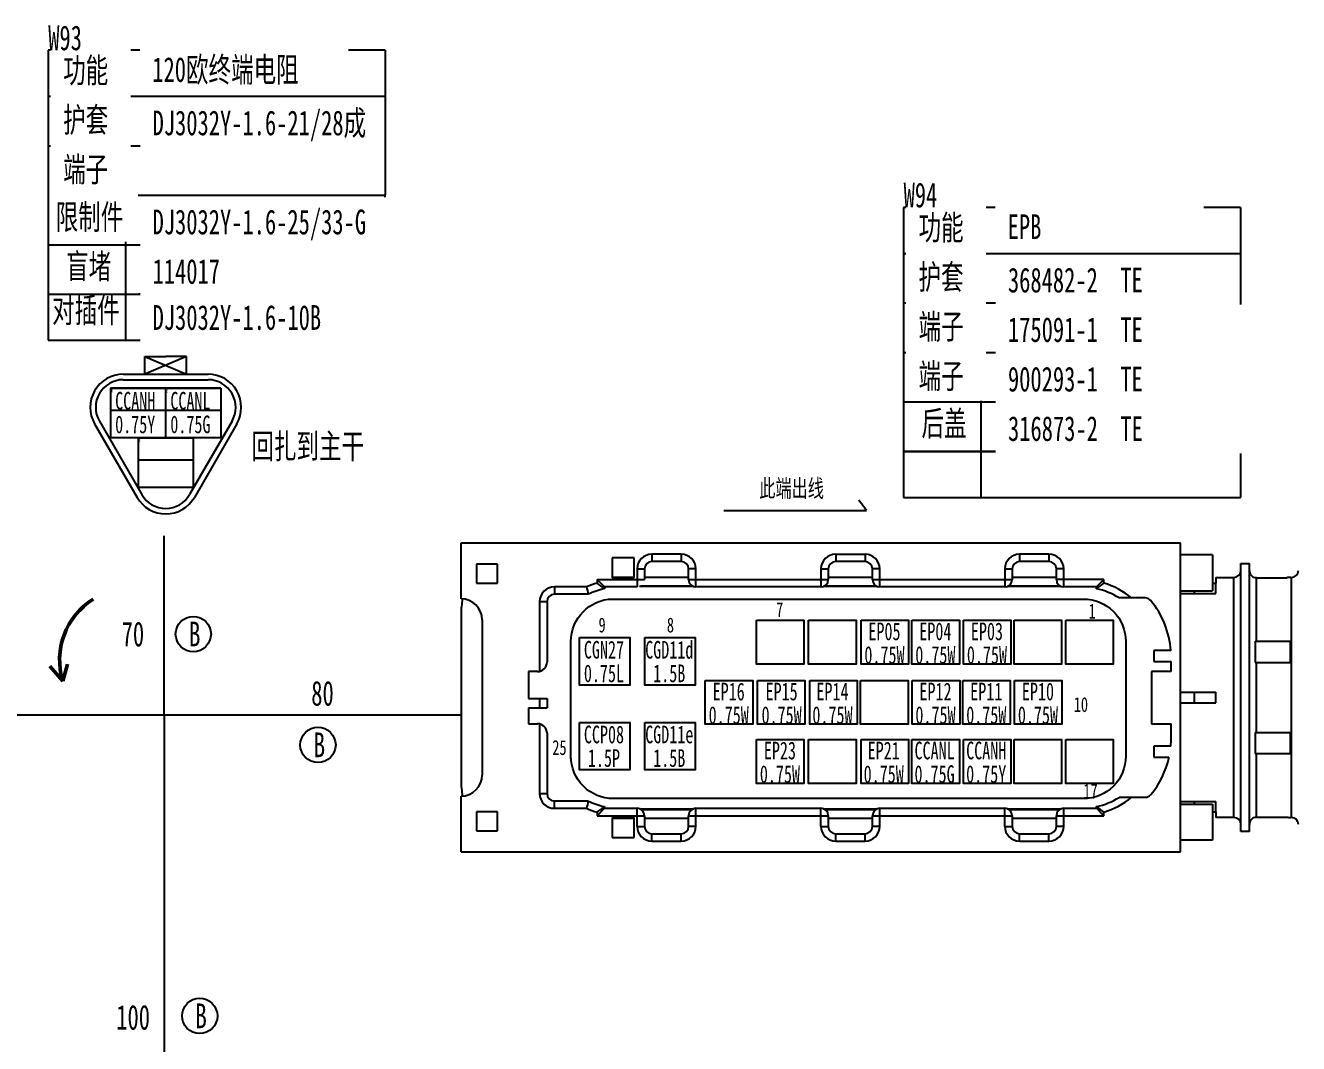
# Model space of a CAD drawing. Header units: millimetres. Extents: x 3853 to 7217, y 3585 to 4426.
# Drawn here: x 6433.2 to 6613.1, y 3763.1 to 3907 of the extents above; entities that cross this region are included whole.
import ezdxf

# ---------------------------------------------------------------- set-up
doc = ezdxf.new("R2010")
doc.units = ezdxf.units.MM
doc.layers.get('0').update_dxf_attribs({"lineweight": 25})
for name, color, linetype, lineweight in [('1轮廓实线层', 7, 'Continuous', 50), ('5剖面线层', 1, 'Continuous', 25), ('6文字层', 3, 'Continuous', 25), ('_0', 7, 'Continuous', 25)]:
    doc.layers.add(name, color=color, linetype=linetype, lineweight=lineweight)
doc.layers.add('DTM_AXIS', color=7, linetype='Continuous')
doc.layers.add('底盘线束', color=7, linetype='Continuous')
doc.styles.add('PC_TEXTSTYLE', font='ISOCP.SHX', dxfattribs={"width": 0.707, "bigfont": 'GBCBIG.SHX'})
doc.styles.get("Standard").update_dxf_attribs({"font": ''})
doc.styles.add('仿宋体GB2312', font='', dxfattribs={"width": 0.67})
doc.styles.add('标准', font='', dxfattribs={"width": 0.667})
doc.styles.get('Standard').set_extended_font_data('SimSun')
doc.styles.get('仿宋体GB2312').set_extended_font_data('SimSun')
doc.styles.get('标准').set_extended_font_data('SimSun')

msp = doc.modelspace()

# ---------------------------------------------------------------- linework, layer by layer
for p, q in [((6455.97, 3860.2), (6450.06, 3857.68)), ((6450.06, 3860.2), (6455.97, 3857.68)), ((6450.06, 3860.2), (6453.02, 3860.2)), ((6450.06, 3857.68), (6450.06, 3860.2)), ((6455.97, 3860.2), (6453.02, 3860.2)), ((6455.97, 3857.68), (6455.97, 3860.2)), ((6447.02, 3857.68), (6459.01, 3857.68)), ((6447.02, 3856.9), (6459.01, 3856.9)), ((6450.06, 3857.68), (6455.97, 3857.68)), ((6453, 3855.73), (6445.2, 3855.73)), ((6445.2, 3855.73), (6445.2, 3848.71)), ((6445.2, 3855.73), (6453, 3855.73)), ((6460.8, 3855.73), (6453, 3855.73)), ((6453, 3855.73), (6453, 3848.71)), ((6453, 3855.73), (6460.8, 3855.73)), ((6453, 3855.73), (6453, 3848.71)), ((6460.8, 3855.73), (6460.8, 3848.71)), ((6445.2, 3852.61), (6453, 3852.61)), ((6453, 3852.61), (6460.8, 3852.61)), ((6443.65, 3851.05), (6449.64, 3840.67)), ((6462.39, 3851.05), (6456.39, 3840.67)), ((6442.97, 3850.66), (6448.96, 3840.28)), ((6463.06, 3850.66), (6457.07, 3840.28)), ((6453, 3848.71), (6445.2, 3848.71)), ((6456.9, 3848.71), (6449.1, 3848.71)), ((6449.1, 3848.71), (6449.1, 3841.69)), ((6449.1, 3848.71), (6456.9, 3848.71)), ((6460.8, 3848.71), (6453, 3848.71)), ((6456.9, 3848.71), (6456.9, 3841.69)), ((6449.1, 3845.59), (6456.9, 3845.59)), ((6456.9, 3841.69), (6449.1, 3841.69))]:
    msp.add_line(p, q)
at = {"color": 0, "linetype": 'Continuous'}
for p, q in [((6494.76, 3825.94), (6494.76, 3833.83)), ((6494.76, 3833.83), (6596.46, 3833.83)), ((6596.46, 3790.17), (6596.46, 3833.83)), ((6516.11, 3831.72), (6516.11, 3828.92)), ((6519.23, 3831.72), (6516.11, 3831.72)), ((6519.23, 3828.92), (6519.23, 3831.72)), ((6521.73, 3832.24), (6521.73, 3831.2)), ((6525.88, 3832.24), (6521.73, 3832.24)), ((6525.88, 3831.2), (6521.73, 3831.2)), ((6525.88, 3832.24), (6525.88, 3831.2)), ((6547.71, 3832.24), (6547.71, 3831.2)), ((6551.87, 3831.2), (6547.71, 3831.2)), ((6551.87, 3832.24), (6551.87, 3831.2)), ((6573.7, 3832.24), (6573.7, 3831.2)), ((6577.86, 3832.24), (6573.7, 3832.24)), ((6577.86, 3831.2), (6573.7, 3831.2)), ((6577.86, 3832.24), (6577.86, 3831.2)), ((6600.98, 3832.14), (6596.46, 3832.14)), ((6600.98, 3832.14), (6600.98, 3827.08)), ((6496.94, 3830.85), (6496.94, 3828.17)), ((6499.92, 3830.85), (6496.94, 3830.85)), ((6499.92, 3828.17), (6499.92, 3830.85)), ((6519.65, 3830.16), (6519.65, 3827.62)), ((6519.65, 3830.16), (6520.69, 3830.16)), ((6520.69, 3830.16), (6520.69, 3828.66)), ((6526.92, 3828.66), (6526.92, 3830.16)), ((6527.96, 3830.16), (6526.92, 3830.16)), ((6527.96, 3827.62), (6527.96, 3830.16)), ((6545.63, 3830.16), (6545.63, 3827.62)), ((6545.63, 3830.16), (6546.67, 3830.16)), ((6546.67, 3830.16), (6546.67, 3828.66)), ((6552.91, 3828.66), (6552.91, 3830.16)), ((6553.95, 3830.16), (6552.91, 3830.16)), ((6553.95, 3827.62), (6553.95, 3830.16)), ((6571.62, 3830.16), (6571.62, 3827.62)), ((6571.62, 3830.16), (6572.66, 3830.16)), ((6572.66, 3830.16), (6572.66, 3828.66)), ((6579.94, 3830.16), (6578.9, 3830.16)), ((6578.9, 3828.66), (6578.9, 3830.16)), ((6579.94, 3827.62), (6579.94, 3830.16)), ((6496.94, 3828.17), (6499.92, 3828.17)), ((6507.95, 3827.62), (6507.95, 3826.58)), ((6512.51, 3827.62), (6507.95, 3827.62)), ((6513.98, 3828.66), (6513.98, 3828.17)), ((6513.98, 3828.66), (6515.02, 3827.62)), ((6513.98, 3828.66), (6520.69, 3828.66)), ((6515.02, 3827.62), (6515.02, 3827.36)), ((6519.65, 3827.62), (6515.02, 3827.62)), ((6516.11, 3829.02), (6519.23, 3829.02)), ((6516.11, 3828.92), (6519.23, 3828.92)), ((6527.64, 3827.67), (6519.97, 3827.67)), ((6520.19, 3827.77), (6527.42, 3827.77)), ((6520.69, 3829.02), (6526.92, 3829.02)), ((6526.92, 3828.66), (6546.67, 3828.66)), ((6545.63, 3827.62), (6527.96, 3827.62)), ((6553.63, 3827.67), (6545.96, 3827.67)), ((6546.18, 3827.77), (6553.4, 3827.77)), ((6546.67, 3829.02), (6552.91, 3829.02)), ((6552.91, 3828.66), (6572.66, 3828.66)), ((6571.62, 3827.62), (6553.95, 3827.62)), ((6579.61, 3827.67), (6571.95, 3827.67)), ((6572.17, 3827.77), (6579.39, 3827.77)), ((6572.66, 3829.02), (6578.9, 3829.02)), ((6585.6, 3828.66), (6578.9, 3828.66)), ((6584.56, 3827.62), (6579.94, 3827.62)), ((6585.6, 3828.66), (6584.56, 3827.62)), ((6584.56, 3827.36), (6584.56, 3827.62)), ((6585.6, 3828.17), (6585.6, 3828.66)), ((6600.98, 3828.17), (6601.42, 3828.17)), ((6601.42, 3826.68), (6601.42, 3828.17)), ((6607.18, 3828.9), (6611.5, 3828.9)), ((6607.18, 3819.94), (6607.18, 3828.9)), ((6612.04, 3828.96), (6612.14, 3828.96)), ((6505.87, 3825.54), (6505.87, 3815.7)), ((6505.87, 3825.54), (6506.91, 3825.54)), ((6506.91, 3825.54), (6506.91, 3817.01)), ((6512.74, 3826.58), (6507.95, 3826.58)), ((6591.45, 3826.06), (6587.78, 3826.06)), ((6596.46, 3827.08), (6600.98, 3827.08)), ((6596.46, 3826.68), (6601.42, 3826.68)), ((6598.45, 3826.68), (6598.45, 3827.08)), ((6494.76, 3823.81), (6494.76, 3800.19)), ((6497.73, 3822.96), (6497.73, 3801.03)), ((6595.08, 3818.62), (6592.67, 3818.62)), ((6592.67, 3818.62), (6592.67, 3817.07)), ((6606.98, 3819.94), (6611.94, 3819.94)), ((6606.98, 3819.94), (6606.98, 3816.96)), ((6611.94, 3819.94), (6611.94, 3816.96)), ((6592.67, 3817.07), (6595.11, 3817.07)), ((6595.11, 3815.66), (6595.11, 3817.07)), ((6606.98, 3816.96), (6611.94, 3816.96)), ((6607.18, 3807.04), (6607.18, 3816.96)), ((6504.31, 3815.66), (6504.31, 3811.87)), ((6505.56, 3815.66), (6504.31, 3815.66)), ((6595.11, 3815.66), (6592.36, 3815.66)), ((6592.36, 3815.66), (6592.36, 3808.28)), ((6504.31, 3811.87), (6506.91, 3811.87)), ((6505.87, 3811.87), (6505.87, 3810.52)), ((6506.91, 3811.87), (6506.91, 3810.52)), ((6596.46, 3812.74), (6601.42, 3812.74)), ((6596.46, 3811.25), (6601.42, 3811.25)), ((6598.45, 3811.25), (6598.45, 3812.74)), ((6601.42, 3811.25), (6601.42, 3812.74)), ((6504.31, 3810.52), (6504.31, 3808.28)), ((6504.31, 3810.52), (6506.91, 3810.52)), ((6504.31, 3808.28), (6505.56, 3808.28)), ((6505.87, 3808.25), (6505.87, 3798.41)), ((6592.36, 3808.28), (6595.11, 3808.28)), ((6595.11, 3806.25), (6595.11, 3808.28)), ((6506.91, 3806.93), (6506.91, 3798.41)), ((6606.98, 3807.04), (6611.94, 3807.04)), ((6606.98, 3807.04), (6606.98, 3804.06)), ((6611.94, 3807.04), (6611.94, 3804.06)), ((6595.06, 3805.11), (6592.67, 3805.11)), ((6592.67, 3805.11), (6592.67, 3803.55)), ((6606.98, 3804.06), (6611.94, 3804.06)), ((6607.18, 3795.1), (6607.18, 3804.06)), ((6592.67, 3803.55), (6594.82, 3803.55)), ((6494.76, 3790.17), (6494.76, 3798.06)), ((6505.87, 3798.41), (6506.91, 3798.41)), ((6507.95, 3796.33), (6507.95, 3797.37)), ((6507.95, 3797.37), (6512.74, 3797.37)), ((6587.78, 3797.89), (6591.45, 3797.89)), ((6596.46, 3797.31), (6601.42, 3797.31)), ((6596.46, 3796.92), (6600.98, 3796.92)), ((6598.45, 3796.92), (6598.45, 3797.31)), ((6600.98, 3796.92), (6600.98, 3791.85)), ((6601.42, 3795.82), (6601.42, 3797.31)), ((6496.94, 3795.82), (6496.94, 3793.14)), ((6499.92, 3795.82), (6496.94, 3795.82)), ((6499.92, 3793.14), (6499.92, 3795.82)), ((6507.95, 3796.33), (6512.51, 3796.33)), ((6513.98, 3795.29), (6515.02, 3796.33)), ((6513.98, 3795.78), (6513.98, 3795.29)), ((6513.98, 3795.29), (6520.69, 3795.29)), ((6515.02, 3796.59), (6515.02, 3796.33)), ((6515.02, 3796.33), (6519.65, 3796.33)), ((6516.11, 3795.03), (6516.11, 3792.22)), ((6519.23, 3795.03), (6516.11, 3795.03)), ((6519.23, 3792.22), (6519.23, 3795.03)), ((6519.65, 3793.78), (6519.65, 3796.33)), ((6519.97, 3796.28), (6527.64, 3796.28)), ((6520.19, 3796.17), (6527.42, 3796.17)), ((6520.69, 3795.29), (6520.69, 3793.78)), ((6526.92, 3793.78), (6526.92, 3795.29)), ((6526.92, 3795.29), (6546.67, 3795.29)), ((6527.96, 3793.78), (6527.96, 3796.33)), ((6527.96, 3796.33), (6545.63, 3796.33)), ((6545.63, 3793.78), (6545.63, 3796.33)), ((6545.96, 3796.28), (6553.63, 3796.28)), ((6546.18, 3796.17), (6553.4, 3796.17)), ((6546.67, 3795.29), (6546.67, 3793.78)), ((6552.91, 3795.29), (6572.66, 3795.29)), ((6552.91, 3793.78), (6552.91, 3795.29)), ((6553.95, 3796.33), (6571.62, 3796.33)), ((6553.95, 3793.78), (6553.95, 3796.33)), ((6571.62, 3793.78), (6571.62, 3796.33)), ((6571.95, 3796.28), (6579.61, 3796.28)), ((6572.17, 3796.17), (6579.39, 3796.17)), ((6572.66, 3795.29), (6572.66, 3793.78)), ((6578.9, 3795.29), (6585.6, 3795.29)), ((6578.9, 3793.78), (6578.9, 3795.29)), ((6579.94, 3796.33), (6584.56, 3796.33)), ((6579.94, 3793.78), (6579.94, 3796.33)), ((6584.56, 3796.33), (6584.56, 3796.59)), ((6585.6, 3795.29), (6584.56, 3796.33)), ((6585.6, 3795.29), (6585.6, 3795.78)), ((6600.98, 3795.82), (6601.42, 3795.82)), ((6607.18, 3795.1), (6611.5, 3795.1)), ((6612.14, 3795.03), (6612.04, 3795.03)), ((6496.94, 3793.14), (6499.92, 3793.14)), ((6516.11, 3794.92), (6519.23, 3794.92)), ((6519.65, 3793.78), (6520.69, 3793.78)), ((6520.69, 3794.92), (6526.92, 3794.92)), ((6527.96, 3793.78), (6526.92, 3793.78)), ((6545.63, 3793.78), (6546.67, 3793.78)), ((6546.67, 3794.92), (6552.91, 3794.92)), ((6553.95, 3793.78), (6552.91, 3793.78)), ((6571.62, 3793.78), (6572.66, 3793.78)), ((6572.66, 3794.92), (6578.9, 3794.92)), ((6579.94, 3793.78), (6578.9, 3793.78)), ((6516.11, 3792.22), (6519.23, 3792.22)), ((6521.73, 3791.7), (6521.73, 3792.74)), ((6521.73, 3792.74), (6525.88, 3792.74)), ((6521.73, 3791.7), (6525.88, 3791.7)), ((6525.88, 3791.7), (6525.88, 3792.74)), ((6547.71, 3792.74), (6551.87, 3792.74)), ((6547.71, 3791.7), (6547.71, 3792.74)), ((6547.71, 3791.7), (6551.87, 3791.7)), ((6551.87, 3791.7), (6551.87, 3792.74)), ((6573.7, 3792.74), (6577.86, 3792.74)), ((6573.7, 3791.7), (6573.7, 3792.74)), ((6573.7, 3791.7), (6577.86, 3791.7)), ((6577.86, 3791.7), (6577.86, 3792.74)), ((6600.98, 3791.85), (6596.46, 3791.85)), ((6494.76, 3790.17), (6596.46, 3790.17))]:
    msp.add_line(p, q, dxfattribs=at)
for centre, radius, start, end in [((6447.02, 3853), 4.68, 90, 210), ((6447.02, 3853), 3.9, 90, 210), ((6459.01, 3853), 4.68, 330, 90), ((6459.01, 3853), 3.9, 330, 90), ((6453.02, 3842.62), 4.68, 210, 330), ((6453.02, 3842.62), 3.9, 210, 330)]:
    msp.add_arc(centre, radius, start, end)
for centre, radius, start, end in [((6521.73, 3830.16), 2.08, 90, 180), ((6521.73, 3830.16), 1.04, 90, 180), ((6525.88, 3830.16), 2.08, 0, 90), ((6525.88, 3830.16), 1.04, 0, 90), ((6547.71, 3830.16), 2.08, 90, 180), ((6547.71, 3830.16), 1.04, 90, 180), ((6551.87, 3830.16), 2.08, 0, 90), ((6551.87, 3830.16), 1.04, 0, 90), ((6573.7, 3830.16), 2.08, 90, 180), ((6573.7, 3830.16), 1.04, 90, 180), ((6577.86, 3830.16), 2.08, 0, 90), ((6577.86, 3830.16), 1.04, 0, 90), ((6607.18, 3829.96), 0.992, 180, 205.8419), ((6507.95, 3825.54), 2.08, 90, 180), ((6517.05, 3817.69), 10.91, 106.3171, 114.5904), ((6605.45, 3847.86), 95.13, 192.2872, 192.9287), ((6517.05, 3817.69), 9.88, 101.8449, 115.8735), ((6493.47, 3800.78), 34.22, 50.965, 53.1719), ((6527.96, 3828.66), 1.04, 180, 270), ((6545.63, 3828.66), 1.04, 270, 0), ((6553.95, 3828.66), 1.04, 180, 270), ((6571.62, 3828.66), 1.04, 270, 0), ((6579.94, 3828.66), 1.04, 180, 270), ((6606.11, 3800.78), 34.22, 126.8281, 129.035), ((6582.54, 3817.69), 9.88, 57.9006, 78.1551), ((6582.54, 3817.69), 10.91, 50.0361, 73.6829), ((6494.76, 3822.96), 2.98, 0, 90), ((6504.78, 3823.81), 10.02, 167.8691, 180), ((6507.95, 3825.54), 1.04, 90, 180), ((6591.45, 3825.02), 1.04, 39.4147, 90), ((6582.54, 3817.69), 12.58, 4.2548, 39.4147), ((6505.56, 3817.01), 1.35, 270, 0), ((6505.56, 3806.93), 1.35, 0, 90), ((6582.54, 3806.25), 12.58, 354.795, 0), ((6582.54, 3806.25), 12.58, 320.5853, 347.6028), ((6494.76, 3801.03), 2.98, 270, 0), ((6504.78, 3800.19), 10.02, 180, 192.1309), ((6507.95, 3798.41), 2.08, 180, 270), ((6507.95, 3798.41), 1.04, 180, 270), ((6605.45, 3776.08), 95.13, 167.0713, 167.7128), ((6517.05, 3806.25), 9.88, 244.1265, 258.1551), ((6582.54, 3806.25), 9.88, 281.8449, 302.0994), ((6582.54, 3806.25), 10.91, 286.3171, 309.9639), ((6591.45, 3798.93), 1.04, 270, 320.5853), ((6517.05, 3806.25), 10.91, 245.4096, 253.6829), ((6493.47, 3823.17), 34.22, 306.8281, 309.035), ((6519.65, 3795.29), 1.04, 0, 90), ((6527.96, 3795.29), 1.04, 90, 180), ((6545.63, 3795.29), 1.04, 0, 90), ((6553.95, 3795.29), 1.04, 90, 180), ((6571.62, 3795.29), 1.04, 0, 90), ((6579.94, 3795.29), 1.04, 90, 180), ((6606.11, 3823.17), 34.22, 230.965, 233.1719), ((6521.73, 3793.78), 2.08, 180, 270), ((6521.73, 3793.78), 1.04, 180, 270), ((6525.88, 3793.78), 2.08, 270, 0), ((6525.88, 3793.78), 1.04, 270, 0), ((6547.71, 3793.78), 2.08, 180, 270), ((6547.71, 3793.78), 1.04, 180, 270), ((6551.87, 3793.78), 2.08, 270, 0), ((6551.87, 3793.78), 1.04, 270, 0), ((6573.7, 3793.78), 2.08, 180, 270), ((6573.7, 3793.78), 1.04, 180, 270), ((6577.86, 3793.78), 2.08, 270, 0), ((6577.86, 3793.78), 1.04, 270, 0), ((6607.18, 3794.04), 0.992, 154.1581, 180)]:
    msp.add_arc(centre, radius, start, end, dxfattribs=at)
for start_param, end_param in [(0, 0.087832), (3.05376, 3.141593)]:
    msp.add_ellipse((6612.04, 3812), major_axis=(0, 16.97), ratio=0.36397, start_param=start_param, end_param=end_param, dxfattribs=at)
for points, start_tangent, end_tangent in [([(6606.83, 3828.96), (6606.55, 3829.18), (6606.29, 3829.52)], (-0.673803, 0.418457), (-0.345734, 0.713852)), ([(6607.18, 3828.9), (6606.83, 3828.96)], (-0.359966, 0), (-0.336488, 0.127872)), ([(6606.29, 3794.47), (6606.55, 3794.82), (6606.83, 3795.03)], (0.345734, 0.713852), (0.673803, 0.418457)), ([(6606.83, 3795.03), (6607.18, 3795.1)], (0.336488, 0.127872), (0.359966, 0))]:
    msp.add_spline(points, degree=3, dxfattribs=dict(at, start_tangent=start_tangent, end_tangent=end_tangent))
at = {"layer": '1轮廓实线层', "color": 1}
for q in [(6439.14, 3816.72), (6436.65, 3816.4)]:
    msp.add_line((6438.48, 3814.29), q, dxfattribs=at)
msp.add_arc((6448.14, 3817.31), 10.12, 122.0372, 197.3844, dxfattribs=at)
at = {"layer": '5剖面线层', "color": 0}
msp.add_line((6547.71, 3832.24), (6551.87, 3832.24), dxfattribs=at)
for points in [[(6510.29, 3819.91, -0.410175), (6516.2, 3825.91)], [(6516.2, 3825.91), (6582.72, 3825.91, -0.414214), (6588.72, 3819.91), (6588.72, 3803.7, -0.414214), (6582.72, 3797.7), (6516.29, 3797.7)], [(6516.29, 3797.7, -0.414214), (6510.29, 3803.7)]]:
    msp.add_lwpolyline(points, format="xyb", dxfattribs=at)
for points in [[(6536.52, 3822.9), (6543.22, 3822.9), (6543.22, 3816.71), (6536.52, 3816.71)], [(6543.89, 3822.9), (6550.59, 3822.9), (6550.59, 3816.71), (6543.89, 3816.71)], [(6551.3, 3822.9), (6558, 3822.9), (6558, 3816.71), (6551.3, 3816.71)], [(6558.49, 3822.9), (6565.19, 3822.9), (6565.19, 3816.71), (6558.49, 3816.71)], [(6565.78, 3822.9), (6572.48, 3822.9), (6572.48, 3816.71), (6565.78, 3816.71)], [(6572.94, 3822.9), (6579.64, 3822.9), (6579.64, 3816.71), (6572.94, 3816.71)], [(6580.23, 3822.9), (6586.93, 3822.9), (6586.93, 3816.71), (6580.23, 3816.71)], [(6511.5, 3820.45), (6518.61, 3820.45), (6518.61, 3813.73), (6511.5, 3813.73)], [(6520.72, 3820.45), (6527.83, 3820.45), (6527.83, 3813.73), (6520.72, 3813.73)], [(6529.28, 3814.39), (6535.98, 3814.39), (6535.98, 3808.2), (6529.28, 3808.2)], [(6536.64, 3814.39), (6543.34, 3814.39), (6543.34, 3808.2), (6536.64, 3808.2)], [(6544.05, 3814.39), (6550.75, 3814.39), (6550.75, 3808.2), (6544.05, 3808.2)], [(6551.24, 3814.39), (6557.94, 3814.39), (6557.94, 3808.2), (6551.24, 3808.2)], [(6558.54, 3814.39), (6565.24, 3814.39), (6565.24, 3808.2), (6558.54, 3808.2)], [(6565.69, 3814.39), (6572.39, 3814.39), (6572.39, 3808.2), (6565.69, 3808.2)], [(6572.99, 3814.39), (6579.69, 3814.39), (6579.69, 3808.2), (6572.99, 3808.2)], [(6511.5, 3808.48), (6518.61, 3808.48), (6518.61, 3801.75), (6511.5, 3801.75)], [(6520.72, 3808.48), (6527.83, 3808.48), (6527.83, 3801.75), (6520.72, 3801.75)], [(6536.52, 3806.05), (6543.22, 3806.05), (6543.22, 3799.86), (6536.52, 3799.86)], [(6543.89, 3806.05), (6550.59, 3806.05), (6550.59, 3799.86), (6543.89, 3799.86)], [(6551.3, 3806.05), (6558, 3806.05), (6558, 3799.86), (6551.3, 3799.86)], [(6558.49, 3806.05), (6565.19, 3806.05), (6565.19, 3799.86), (6558.49, 3799.86)], [(6565.78, 3806.05), (6572.48, 3806.05), (6572.48, 3799.86), (6565.78, 3799.86)], [(6572.94, 3806.05), (6579.64, 3806.05), (6579.64, 3799.86), (6572.94, 3799.86)], [(6580.23, 3806.05), (6586.93, 3806.05), (6586.93, 3799.86), (6580.23, 3799.86)]]:
    msp.add_lwpolyline(points, close=True, dxfattribs=at)
msp.add_lwpolyline([(6510.29, 3803.32), (6510.29, 3819.91)], dxfattribs=at)
at = {"layer": '_0', "color": 0, "linetype": 'ByBlock', "lineweight": -3}
for p, q in [((6484.02, 3903.47), (6436.41, 3903.47)), ((6436.4, 3889.97), (6484.02, 3889.97)), ((6436.41, 3882.97), (6484.02, 3882.97)), ((6436.41, 3882.97), (6484.02, 3882.97)), ((6604.92, 3881.26), (6557.31, 3881.26)), ((6484.01, 3868.98), (6436.4, 3868.98)), ((6557.3, 3867.76), (6604.92, 3867.76)), ((6557.31, 3860.76), (6604.92, 3860.76)), ((6557.31, 3860.76), (6604.92, 3860.76)), ((6604.91, 3846.77), (6557.3, 3846.77))]:
    msp.add_line(p, q, dxfattribs=at)
at = {"layer": '_0', "color": 0}
for p, q in [((6436.41, 3896.97), (6484.02, 3896.96)), ((6557.31, 3874.76), (6604.92, 3874.75)), ((6436.4, 3862.48), (6484.01, 3862.47)), ((6557.3, 3840.27), (6604.91, 3840.26))]:
    msp.add_line(p, q, dxfattribs=at)
at = {"layer": '_0', "lineweight": -3}
for p, q in [((6452.81, 3809.56), (6452.81, 3834.85)), ((6428.22, 3809.56), (6494.76, 3809.56)), ((6452.81, 3809.56), (6452.81, 3743.45))]:
    msp.add_line(p, q, dxfattribs=at)
at = {"layer": '_0', "color": 0, "linetype": 'ByBlock', "lineweight": -3}
msp.add_circle((6456.92, 3820.96), 2.5, dxfattribs=at)
at = {"layer": '_0', "linetype": 'ByBlock', "lineweight": -3}
msp.add_circle((6474.54, 3805.29), 2.5, dxfattribs=at)
at = {"layer": '_0', "color": 3, "linetype": 'ByBlock', "lineweight": -3}
msp.add_circle((6457.82, 3766.99), 2.5, dxfattribs=at)
at = {"layer": 'DTM_AXIS', "color": 0, "linetype": 'Continuous'}
for p, q in [((6605, 3830.95), (6606.19, 3830.95)), ((6605, 3793.05), (6605, 3830.95)), ((6606.19, 3793.05), (6606.19, 3830.95)), ((6601.42, 3828.96), (6604, 3828.96)), ((6601.42, 3828.96), (6601.42, 3828.17)), ((6604, 3795.03), (6604, 3828.96)), ((6612.04, 3828.96), (6612.14, 3828.96)), ((6612.14, 3795.03), (6612.14, 3828.96)), ((6601.42, 3795.82), (6601.42, 3795.03)), ((6604, 3795.03), (6601.42, 3795.03)), ((6606.19, 3793.05), (6605, 3793.05))]:
    msp.add_line(p, q, dxfattribs=at)
for centre, start, end in [((6604, 3829.96), 270, 0), ((6612.14, 3829.96), 270, 0), ((6604, 3794.04), 0, 90), ((6612.14, 3794.04), 0, 90)]:
    msp.add_arc(centre, 0.992, start, end, dxfattribs=at)
at = {"layer": '底盘线束', "color": 0}
for p, q in [((6531.88, 3838.43), (6552.06, 3838.43)), ((6552.06, 3838.43), (6551, 3839.89))]:
    msp.add_line(p, q, dxfattribs=at)

# ---------------------------------------------------------------- texts
at = {"width": 0.6}
for s, p in [('1', (6445.27, 3855.1)), ('2', (6453.07, 3855.1)), ('3', (6449.17, 3848.08))]:
    msp.add_text(s, height=0.585, dxfattribs=at).set_placement(p)
at = {"layer": '6文字层', "color": 0, "attachment_point": 1}
for s, insert, char_height, width, style in [('此端出线', (6536.91, 3842.81), 2.5, 13.7163, '仿宋体GB2312'), ('{\\fSimSun|b0|i0|c134|p2;7}', (6539.29, 3825.46), 2.1, 4.1163, 'PC_TEXTSTYLE'), ('{\\fSimSun|b0|i0|c134|p2;1}', (6583.46, 3825.25), 2.1, 4.1163, 'PC_TEXTSTYLE'), ('{\\fSimSun|b0|i0|c134|p2;9}', (6514.19, 3823.29), 2.1, 4.1163, 'PC_TEXTSTYLE'), ('{\\fSimSun|b0|i0|c134|p2;8}', (6523.85, 3823.29), 2.1, 4.1163, 'PC_TEXTSTYLE'), ('{\\fSimSun|b0|i0|c134|p2;10}', (6581.36, 3812.05), 2.1, 4.1163, 'PC_TEXTSTYLE'), ('{\\fSimSun|b0|i0|c134|p2;25}', (6507.66, 3805.97), 2.1, 4.1163, 'PC_TEXTSTYLE'), ('{\\fSimSun|b0|i0|c134|p2;17}', (6582.72, 3799.8), 2.1, 4.1163, 'PC_TEXTSTYLE')]:
    msp.add_mtext(s, dxfattribs=dict(at, insert=insert, char_height=char_height, width=width, style=style))
at = {"layer": '_0', "color": 0, "char_height": 2.5, "attachment_point": 1, "style": '标准'}
for s, insert, width in [('\\pxsm0.8,qc,t0.32;{\\fFangSong_GB2312|b0|i0|c134|p2;CCANH\\P0.75Y}', (6446.22, 3855.18), 4.9731), ('\\pxsm0.8,qc,t0.32;{\\fFangSong_GB2312|b0|i0|c134|p2;CCANL\\P0.75G}', (6454.02, 3855.18), 4.9731), ('\\pxsm0.8,qc,t0.3872;{\\fFangSong_GB2312|b0|i0|c134|p2;EP05\\P0.75W}', (6551.6, 3822.59), 6.0174), ('\\pxsm0.8,qc,t0.3872;{\\fFangSong_GB2312|b0|i0|c134|p2;EP04\\P0.75W}', (6558.79, 3822.59), 6.0174), ('\\pxsm0.8,qc,t0.3872;{\\fFangSong_GB2312|b0|i0|c134|p2;EP03\\P0.75W}', (6566.08, 3822.59), 6.0174), ('\\pxsm0.8,qc,t0.3872;{\\fFangSong_GB2312|b0|i0|c134|p2;CGN27\\P0.75L}', (6511.95, 3819.99), 6.0174), ('\\pxsm0.8,qc,t0.3872;{\\fFangSong_GB2312|b0|i0|c134|p2;CGD11d\\P1.5B}', (6521.18, 3819.99), 6.0174), ('\\pxsm0.8,qc,t0.3872;{\\fFangSong_GB2312|b0|i0|c134|p2;EP16\\P0.75W}', (6529.58, 3814.09), 6.0174), ('\\pxsm0.8,qc,t0.3872;{\\fFangSong_GB2312|b0|i0|c134|p2;EP15\\P0.75W}', (6537.06, 3814.09), 6.0174), ('\\pxsm0.8,qc,t0.3872;{\\fFangSong_GB2312|b0|i0|c134|p2;EP14\\P0.75W}', (6544.25, 3814.09), 6.0174), ('\\pxsm0.8,qc,t0.3872;{\\fFangSong_GB2312|b0|i0|c134|p2;EP12\\P0.75W}', (6558.81, 3814.09), 6.0174), ('\\pxsm0.8,qc,t0.3872;{\\fFangSong_GB2312|b0|i0|c134|p2;EP11\\P0.75W}', (6565.99, 3814.09), 6.0174), ('\\pxsm0.8,qc,t0.3872;{\\fFangSong_GB2312|b0|i0|c134|p2;EP10\\P0.75W}', (6573.29, 3814.09), 6.0174), ('\\pxsm0.8,qc,t0.3872;{\\fFangSong_GB2312|b0|i0|c134|p2;CCP08\\P1.5P}', (6511.95, 3808.02), 6.0174), ('\\pxsm0.8,qc,t0.3872;{\\fFangSong_GB2312|b0|i0|c134|p2;CGD11e\\P1.5B}', (6521.18, 3808.02), 6.0174), ('\\pxsm0.8,qc,t0.3872;{\\fFangSong_GB2312|b0|i0|c134|p2;EP23\\P0.75W}', (6536.82, 3805.75), 6.0174), ('\\pxsm0.8,qc,t0.3872;{\\fFangSong_GB2312|b0|i0|c134|p2;EP21\\P0.75W}', (6551.49, 3805.75), 6.0174), ('\\pxsm0.8,qc,t0.3872;{\\fFangSong_GB2312|b0|i0|c134|p2;CCANL\\P0.75G}', (6558.68, 3805.75), 6.0174), ('\\pxsm0.8,qc,t0.3872;{\\fFangSong_GB2312|b0|i0|c134|p2;CCANH\\P0.75Y}', (6565.98, 3805.75), 6.0174)]:
    msp.add_mtext(s, dxfattribs=dict(at, insert=insert, width=width))
at = {"layer": '_0', "color": 0, "linetype": 'ByBlock', "lineweight": -3, "insert": (6446.79, 3822.71), "char_height": 3.5, "width": 15.1586, "attachment_point": 1, "style": '标准'}
msp.add_mtext('70', dxfattribs=at)
at = {"layer": '_0', "color": 0, "linetype": 'ByBlock', "lineweight": -3, "insert": (6456.27, 3822.72), "char_height": 3.5, "attachment_point": 1, "style": '标准'}
msp.add_mtext('{\\W0.7;B}', dxfattribs=at)
at = {"layer": '_0', "linetype": 'ByBlock', "lineweight": -3, "char_height": 3.5, "attachment_point": 1, "style": '标准'}
for s, insert in [('80', (6473.59, 3814.34)), ('{\\W0.7;B}', (6473.89, 3807.05))]:
    msp.add_mtext(s, dxfattribs=dict(at, insert=insert))
at = {"layer": '_0', "color": 3, "linetype": 'ByBlock', "lineweight": -3, "insert": (6446.03, 3768.55), "char_height": 3.5, "width": 15.1586, "attachment_point": 1, "style": '标准'}
msp.add_mtext('100', dxfattribs=at)
at = {"layer": '_0', "color": 3, "linetype": 'ByBlock', "lineweight": -3, "insert": (6457.17, 3768.75), "char_height": 3.5, "attachment_point": 1, "style": '标准'}
msp.add_mtext('{\\W0.7;B}', dxfattribs=at)

# ---------------------------------------------------------------- next in the draw order: texts
at = {"layer": '_0', "color": 0, "char_height": 3.5, "attachment_point": 1, "style": '标准', "bg_fill": 2}
for s, insert, width in [('{\\fFangSong_GB2312|b0|i0|c134|p2;120欧终端电阻}', (6451.12, 3902.49), 25.971), ('{\\fFangSong_GB2312|b0|i0|c134|p2;EPB}', (6572.02, 3880.28), 25.971), ('{\\fFangSong_GB2312|b0|i0|c134|p2;盲堵}', (6438.94, 3874.69), 7.8037), ('{\\fFangSong_GB2312|b0|i0|c134|p2;后盖}', (6559.84, 3852.48), 7.8037)]:
    msp.add_mtext(s, dxfattribs=dict(at, insert=insert, width=width))
at = {"layer": '_0', "color": 1, "insert": (6465.13, 3849.26), "char_height": 3.5, "width": 25.971, "attachment_point": 1, "style": '标准', "bg_fill": 2}
msp.add_mtext('{\\fFangSong_GB2312|b0|i0|c134|p2;回扎到主干}', dxfattribs=at)

# ---------------------------------------------------------------- next in the draw order: linework, layer by layer
at = {"layer": '_0', "color": 0, "linetype": 'ByBlock', "lineweight": -3}
for p, q in [((6568.22, 3881.26), (6568.24, 3840.27)), ((6436.41, 3875.97), (6484.02, 3875.98)), ((6557.31, 3853.76), (6604.92, 3853.77)), ((6557.32, 3846.77), (6604.92, 3846.78))]:
    msp.add_line(p, q, dxfattribs=at)
at = {"layer": '_0', "color": 0, "lineweight": -3}
for p, q in [((6557.31, 3853.76), (6557.32, 3846.77)), ((6557.3, 3846.77), (6557.3, 3840.27))]:
    msp.add_line(p, q, dxfattribs=at)

# ---------------------------------------------------------------- next in the draw order: texts
at = {"layer": '_0', "color": 0, "char_height": 3.5, "attachment_point": 1, "style": '标准', "bg_fill": 2}
for s, insert, width in [('{\\fFangSong_GB2312|b0|i0|c134|p2;DJ3032Y-1.6-21/28成}', (6451.16, 3894.95), 35.8921), ('{\\fFangSong_GB2312|b0|i0|c134|p2;368482-2  TE}', (6572.06, 3872.74), 35.8921), ('{\\fFangSong_GB2312|b0|i0|c134|p2;对插件}', (6436.97, 3868.49), 10.412)]:
    msp.add_mtext(s, dxfattribs=dict(at, insert=insert, width=width))

# ---------------------------------------------------------------- next in the draw order: linework, layer by layer
at = {"layer": '_0', "color": 0, "linetype": 'ByBlock', "lineweight": -3}
for p, q in [((6447.32, 3903.47), (6447.33, 3862.48)), ((6436.42, 3868.98), (6484.02, 3868.99))]:
    msp.add_line(p, q, dxfattribs=at)
at = {"layer": '_0', "lineweight": -3}
for p, q in [((6484.02, 3903.47), (6484.01, 3862.47)), ((6604.92, 3881.26), (6604.91, 3840.26))]:
    msp.add_line(p, q, dxfattribs=at)
at = {"layer": '_0', "color": 0, "lineweight": -3}
msp.add_line((6436.4, 3868.98), (6436.4, 3862.48), dxfattribs=at)

# ---------------------------------------------------------------- next in the draw order: texts
at = {"layer": '_0', "color": 0, "insert": (6559.42, 3880.17), "char_height": 3.5, "width": 7.8037, "attachment_point": 1, "style": '标准', "bg_fill": 2}
msp.add_mtext('{\\fFangSong_GB2312|b0|i0|c134|p2;功能}', dxfattribs=at)

# ---------------------------------------------------------------- next in the draw order: texts
at = {"layer": '_0', "color": 0, "char_height": 3.5, "attachment_point": 1, "style": '标准', "bg_fill": 2}
for s, insert, width in [('{\\fFangSong_GB2312|b0|i0|c134|p2;功能}', (6438.52, 3902.38), 7.8037), ('{\\fFangSong_GB2312|b0|i0|c134|p2;护套}', (6559.42, 3873.18), 7.8037), ('{\\fFangSong_GB2312|b0|i0|c134|p2;DJ3032Y-1.6-10B}', (6451.16, 3867.45), 35.8921), ('{\\fFangSong_GB2312|b0|i0|c134|p2;175091-1  TE}', (6572.06, 3865.74), 35.8921)]:
    msp.add_mtext(s, dxfattribs=dict(at, insert=insert, width=width))
at = {"layer": '_0', "color": 0, "linetype": 'ByBlock', "lineweight": -3, "insert": (6557.31, 3884.76), "char_height": 3.5, "width": 15.1586, "attachment_point": 1, "style": '标准'}
msp.add_mtext('W94', dxfattribs=at)

# ---------------------------------------------------------------- next in the draw order: linework, layer by layer
at = {"layer": '_0', "color": 0, "lineweight": -3}
msp.add_line((6557.31, 3881.26), (6557.31, 3874.76), dxfattribs=at)

# ---------------------------------------------------------------- next in the draw order: texts
at = {"layer": '_0', "color": 0, "linetype": 'ByBlock', "lineweight": -3, "insert": (6436.41, 3906.97), "char_height": 3.5, "width": 15.1586, "attachment_point": 1, "style": '标准'}
msp.add_mtext('W93', dxfattribs=at)
at = {"layer": '_0', "color": 0, "char_height": 3.5, "attachment_point": 1, "style": '标准', "bg_fill": 2}
for s, insert, width in [('{\\fFangSong_GB2312|b0|i0|c134|p2;护套}', (6438.52, 3895.39), 7.8037), ('{\\fFangSong_GB2312|b0|i0|c134|p2;端子}', (6559.42, 3866.18), 7.8037), ('{\\fFangSong_GB2312|b0|i0|c134|p2;900293-1  TE}', (6572.06, 3858.74), 35.8921)]:
    msp.add_mtext(s, dxfattribs=dict(at, insert=insert, width=width))

# ---------------------------------------------------------------- next in the draw order: linework, layer by layer
at = {"layer": '_0', "color": 0, "lineweight": -3}
for p, q in [((6436.41, 3903.47), (6436.41, 3896.97)), ((6557.31, 3874.76), (6557.31, 3867.76)), ((6557.31, 3867.76), (6557.31, 3860.76)), ((6557.31, 3860.76), (6557.31, 3853.76))]:
    msp.add_line(p, q, dxfattribs=at)

# ---------------------------------------------------------------- next in the draw order: texts
at = {"layer": '_0', "color": 0, "char_height": 3.5, "attachment_point": 1, "style": '标准', "bg_fill": 2}
for s, insert, width in [('{\\fFangSong_GB2312|b0|i0|c134|p2;端子}', (6438.52, 3888.39), 7.8037), ('{\\fFangSong_GB2312|b0|i0|c134|p2;316873-2  TE}', (6572.07, 3851.75), 35.8921)]:
    msp.add_mtext(s, dxfattribs=dict(at, insert=insert, width=width))

# ---------------------------------------------------------------- next in the draw order: linework, layer by layer
at = {"layer": '_0', "color": 0, "lineweight": -3}
msp.add_line((6436.41, 3896.97), (6436.41, 3889.97), dxfattribs=at)

# ---------------------------------------------------------------- next in the draw order: texts
at = {"layer": '_0', "color": 0, "char_height": 3.5, "attachment_point": 1, "style": '标准', "bg_fill": 2}
for s, insert, width in [('{\\fFangSong_GB2312|b0|i0|c134|p2;限制件}', (6437.47, 3881.65), 9.8578), ('{\\fFangSong_GB2312|b0|i0|c134|p2;端子}', (6559.42, 3859.18), 7.8037)]:
    msp.add_mtext(s, dxfattribs=dict(at, insert=insert, width=width))

# ---------------------------------------------------------------- next in the draw order: linework, layer by layer
at = {"layer": '_0', "color": 0, "lineweight": -3}
for p, q in [((6436.41, 3889.97), (6436.41, 3882.97)), ((6436.41, 3882.97), (6436.41, 3875.97)), ((6436.41, 3875.97), (6436.42, 3868.98))]:
    msp.add_line(p, q, dxfattribs=at)

# ---------------------------------------------------------------- next in the draw order: texts
at = {"layer": '_0', "color": 0, "insert": (6451.16, 3880.95), "char_height": 3.5, "width": 35.8921, "attachment_point": 1, "style": '标准', "bg_fill": 2}
msp.add_mtext('{\\fFangSong_GB2312|b0|i0|c134|p2;DJ3032Y-1.6-25/33-G}', dxfattribs=at)

# ---------------------------------------------------------------- next in the draw order: texts
at = {"layer": '_0', "color": 0, "insert": (6451.16, 3873.96), "char_height": 3.5, "width": 35.8921, "attachment_point": 1, "style": '标准', "bg_fill": 2}
msp.add_mtext('{\\fFangSong_GB2312|b0|i0|c134|p2;114017}', dxfattribs=at)

doc.saveas('drawing.dxf')
